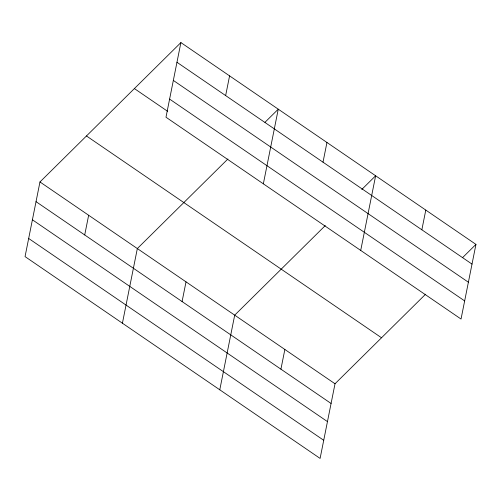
<?xml version="1.0" encoding="UTF-8"?>
<svg xmlns="http://www.w3.org/2000/svg" width="501" height="501" viewBox="0 0 501 501"><rect width="100%" height="100%" fill="white"/><g stroke="black" fill="none" stroke-linecap="round" stroke-linejoin="round"><path stroke-width="0.75" d="M180.899 42.579L165.981 117.228L461.033 319.043L475.95 244.394L180.899 42.579L39.967 181.957L25.05 256.606L320.101 458.421L335.019 383.772L425.587 294.206M84.713 234.956L88.652 215.255M122.419 323.201L137.337 248.559L227.899 158.986M182.082 301.558L186.015 281.856M225.644 95.585L229.583 75.883M219.782 389.803L234.7 315.154L325.268 225.588M263.351 183.823L278.262 109.18L264.979 122.319M280.923 369.168L284.862 349.466M323.013 162.18L326.946 142.478M360.714 250.425L375.631 175.782L361.791 189.466M421.855 229.79L425.794 210.088M462.661 257.539L475.95 244.394M176.959 62.281L472.011 264.102M173.333 80.417L468.391 282.232M169.601 99.098L464.659 300.913M134.387 88.577L167.697 111.36M86.473 135.965L381.524 337.78M39.967 181.957L335.019 383.772M36.028 201.659L331.08 403.474M32.408 219.789L327.46 421.61M28.676 238.47L323.727 440.291"/></g></svg>
